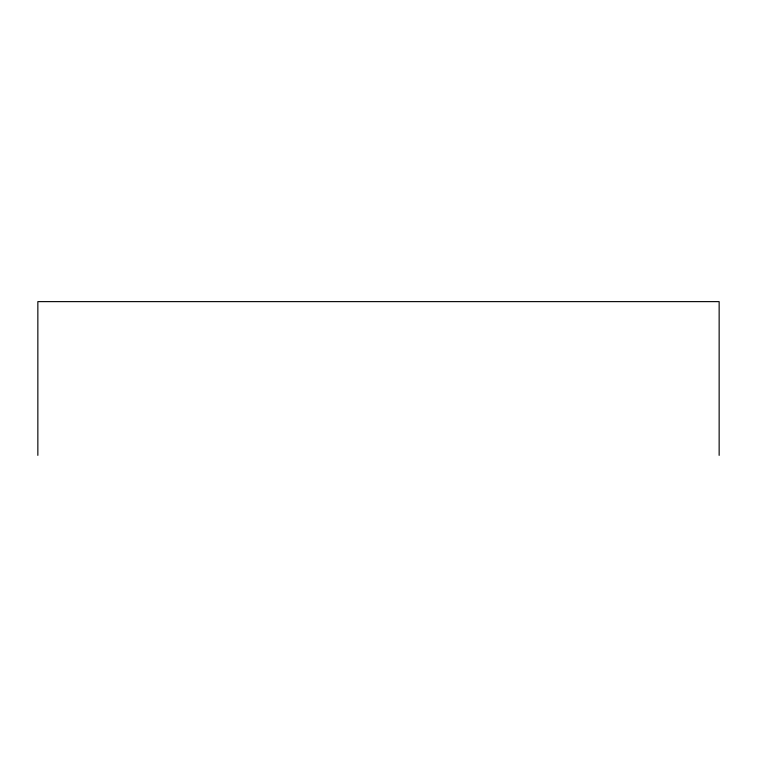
<?xml version="1.0" encoding="UTF-8"?>
<svg xmlns="http://www.w3.org/2000/svg" width="757" height="757" viewBox="0 0 757 757"><rect width="100%" height="100%" fill="white"/><g stroke="black" fill="none" stroke-linecap="round" stroke-linejoin="round"><path stroke-width="1.14" d="M719.15 455.373L719.15 301.627L37.85 301.627L37.85 455.373"/></g></svg>
